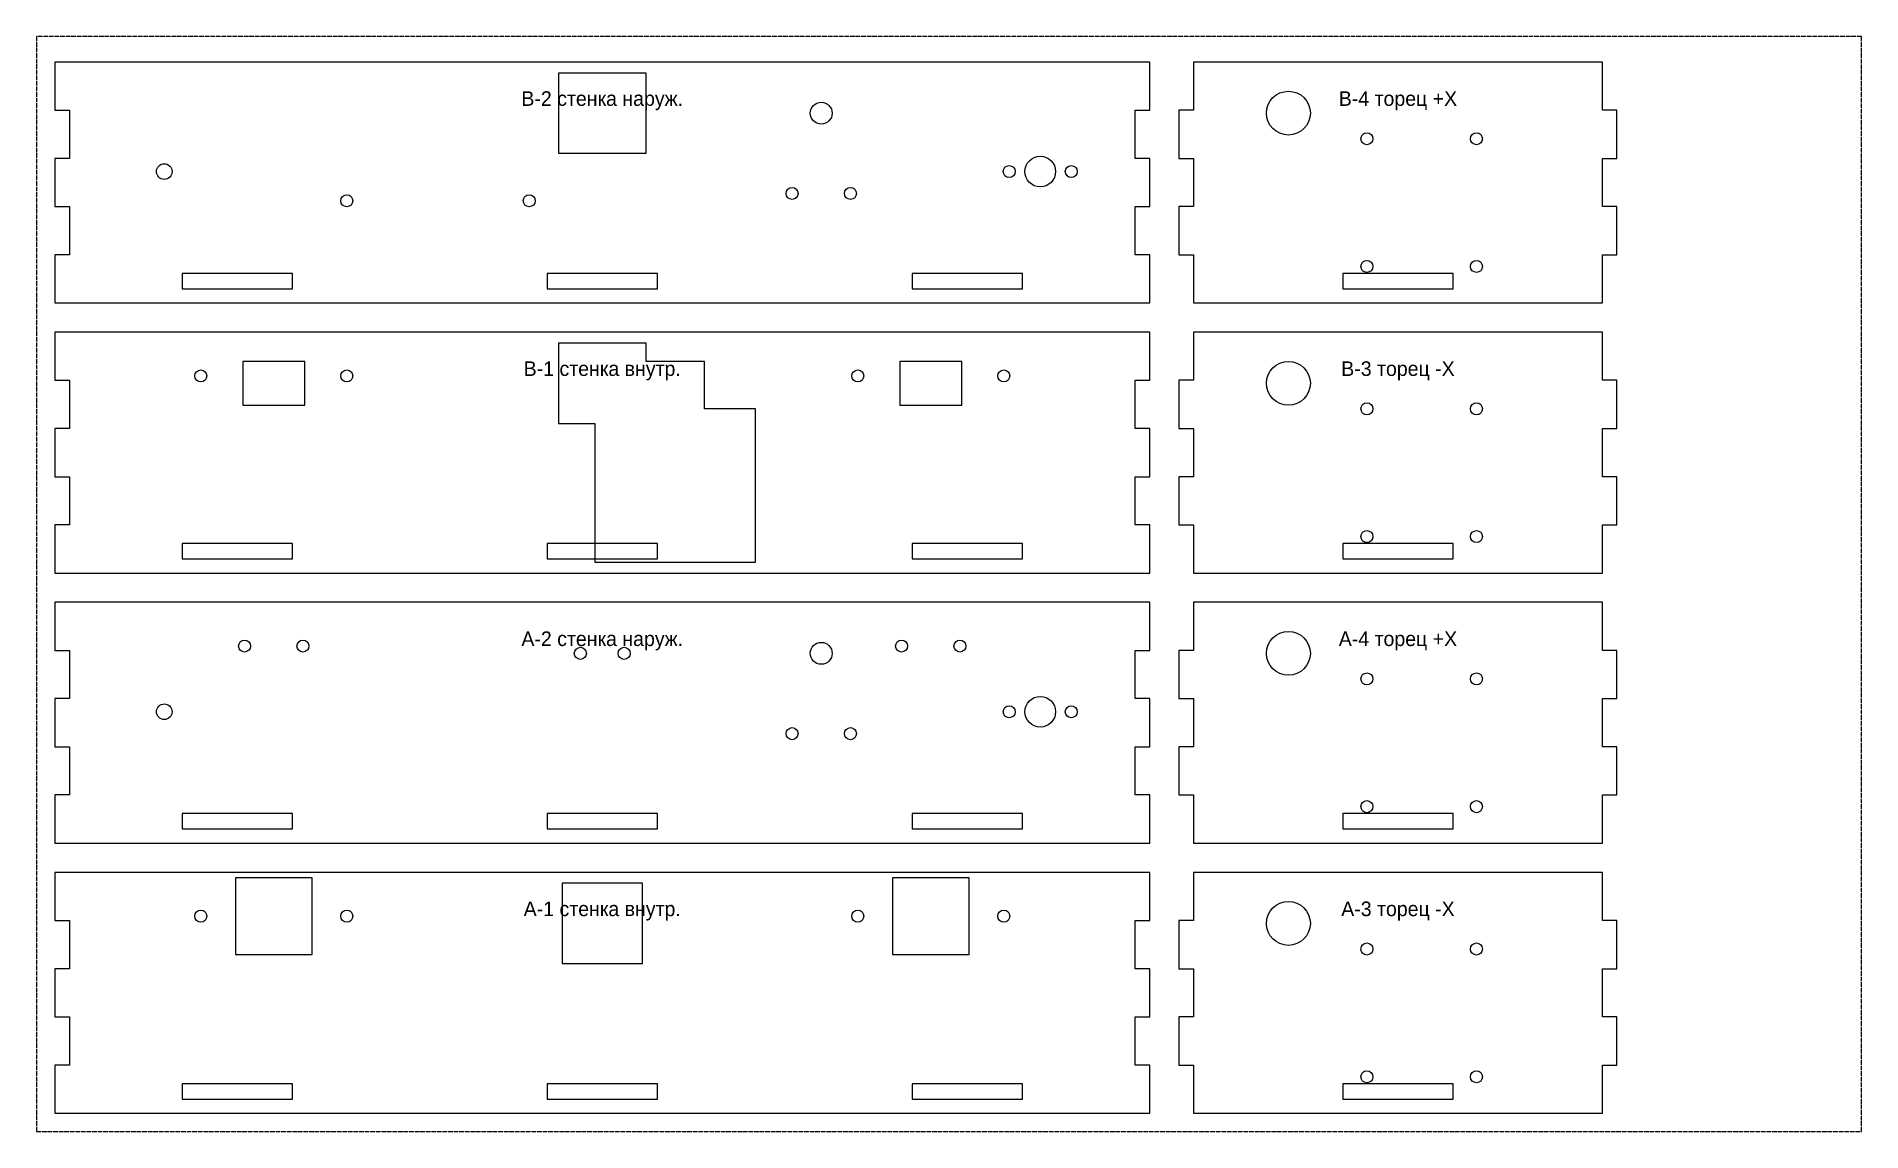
# Model space of a CAD drawing. Header units: millimetres. Extents: x 0 to 500, y 0 to 300.
import ezdxf
from ezdxf.enums import TextEntityAlignment as Align

# ---------------------------------------------------------------- set-up
doc = ezdxf.new("R2010")
doc.units = ezdxf.units.MM
doc.linetypes.add('DASHED', pattern=[1.524, 1.27, -0.254])
for name, color, linetype in [('CUT', 1, 'Continuous'), ('ENGRAVE', 5, 'Continuous'), ('FIELD_500x300', 8, 'DASHED')]:
    doc.layers.add(name, color=color, linetype=linetype)

msp = doc.modelspace()

# ---------------------------------------------------------------- linework, layer by layer
at = {"layer": 'CUT'}
for points in [[(5, 227), (305, 227), (305, 240.2), (301, 240.2), (301, 253.4), (305, 253.4), (305, 266.6), (301, 266.6), (301, 279.8), (305, 279.8), (305, 293), (5, 293), (5, 279.8), (9, 279.8), (9, 266.6), (5, 266.6), (5, 253.4), (9, 253.4), (9, 240.2), (5, 240.2)], [(143, 268), (167, 268), (167, 290), (143, 290)], [(429, 227), (429, 240.2), (433, 240.2), (433, 253.4), (429, 253.4), (429, 266.6), (433, 266.6), (433, 279.8), (429, 279.8), (429, 293), (317, 293), (317, 279.8), (313, 279.8), (313, 266.6), (317, 266.6), (317, 253.4), (313, 253.4), (313, 240.2), (317, 240.2), (317, 227)], [(39.9, 230.9), (70.1, 230.9), (70.1, 235.1), (39.9, 235.1)], [(139.9, 230.9), (170.1, 230.9), (170.1, 235.1), (139.9, 235.1)], [(239.9, 230.9), (270.1, 230.9), (270.1, 235.1), (239.9, 235.1)], [(357.9, 230.9), (388.1, 230.9), (388.1, 235.1), (357.9, 235.1)], [(5, 153), (305, 153), (305, 166.2), (301, 166.2), (301, 179.4), (305, 179.4), (305, 192.6), (301, 192.6), (301, 205.8), (305, 205.8), (305, 219), (5, 219), (5, 205.8), (9, 205.8), (9, 192.6), (5, 192.6), (5, 179.4), (9, 179.4), (9, 166.2), (5, 166.2)], [(153, 156), (197, 156), (197, 198), (183, 198), (183, 211), (167, 211), (167, 216), (143, 216), (143, 194), (153, 194)], [(429, 153), (429, 166.2), (433, 166.2), (433, 179.4), (429, 179.4), (429, 192.6), (433, 192.6), (433, 205.8), (429, 205.8), (429, 219), (317, 219), (317, 205.8), (313, 205.8), (313, 192.6), (317, 192.6), (317, 179.4), (313, 179.4), (313, 166.2), (317, 166.2), (317, 153)], [(56.5, 199), (73.5, 199), (73.5, 211), (56.5, 211)], [(236.5, 199), (253.5, 199), (253.5, 211), (236.5, 211)], [(39.9, 156.9), (70.1, 156.9), (70.1, 161.1), (39.9, 161.1)], [(139.9, 156.9), (170.1, 156.9), (170.1, 161.1), (139.9, 161.1)], [(239.9, 156.9), (270.1, 156.9), (270.1, 161.1), (239.9, 161.1)], [(357.9, 156.9), (388.1, 156.9), (388.1, 161.1), (357.9, 161.1)], [(5, 79), (305, 79), (305, 92.2), (301, 92.2), (301, 105.4), (305, 105.4), (305, 118.6), (301, 118.6), (301, 131.8), (305, 131.8), (305, 145), (5, 145), (5, 131.8), (9, 131.8), (9, 118.6), (5, 118.6), (5, 105.4), (9, 105.4), (9, 92.2), (5, 92.2)], [(429, 79), (429, 92.2), (433, 92.2), (433, 105.4), (429, 105.4), (429, 118.6), (433, 118.6), (433, 131.8), (429, 131.8), (429, 145), (317, 145), (317, 131.8), (313, 131.8), (313, 118.6), (317, 118.6), (317, 105.4), (313, 105.4), (313, 92.2), (317, 92.2), (317, 79)], [(39.9, 82.9), (70.1, 82.9), (70.1, 87.1), (39.9, 87.1)], [(139.9, 82.9), (170.1, 82.9), (170.1, 87.1), (139.9, 87.1)], [(239.9, 82.9), (270.1, 82.9), (270.1, 87.1), (239.9, 87.1)], [(357.9, 82.9), (388.1, 82.9), (388.1, 87.1), (357.9, 87.1)], [(5, 5), (305, 5), (305, 18.2), (301, 18.2), (301, 31.4), (305, 31.4), (305, 44.6), (301, 44.6), (301, 57.8), (305, 57.8), (305, 71), (5, 71), (5, 57.8), (9, 57.8), (9, 44.6), (5, 44.6), (5, 31.4), (9, 31.4), (9, 18.2), (5, 18.2)], [(429, 5), (429, 18.2), (433, 18.2), (433, 31.4), (429, 31.4), (429, 44.6), (433, 44.6), (433, 57.8), (429, 57.8), (429, 71), (317, 71), (317, 57.8), (313, 57.8), (313, 44.6), (317, 44.6), (317, 31.4), (313, 31.4), (313, 18.2), (317, 18.2), (317, 5)], [(54.5, 48.5), (75.5, 48.5), (75.5, 69.5), (54.5, 69.5)], [(144, 46), (166, 46), (166, 68), (144, 68)], [(234.5, 48.5), (255.5, 48.5), (255.5, 69.5), (234.5, 69.5)], [(39.9, 8.9), (70.1, 8.9), (70.1, 13.1), (39.9, 13.1)], [(139.9, 8.9), (170.1, 8.9), (170.1, 13.1), (139.9, 13.1)], [(239.9, 8.9), (270.1, 8.9), (270.1, 13.1), (239.9, 13.1)], [(357.9, 8.9), (388.1, 8.9), (388.1, 13.1), (357.9, 13.1)]]:
    msp.add_lwpolyline(points, close=True, dxfattribs=at)
for centre, radius in [((343, 279), 6), ((215, 279), 3), ((364.5, 272), 1.65), ((394.5, 272), 1.65), ((35, 263), 2.15), ((275, 263), 4.2), ((266.5, 263), 1.65), ((283.5, 263), 1.65), ((85, 255), 1.65), ((135, 255), 1.65), ((207, 257), 1.65), ((223, 257), 1.65), ((364.5, 237), 1.65), ((394.5, 237), 1.65), ((343, 205), 6), ((45, 207), 1.65), ((85, 207), 1.65), ((225, 207), 1.65), ((265, 207), 1.65), ((364.5, 198), 1.65), ((394.5, 198), 1.65), ((364.5, 163), 1.65), ((394.5, 163), 1.65), ((343, 131), 6), ((57, 133), 1.65), ((73, 133), 1.65), ((149, 131), 1.65), ((161, 131), 1.65), ((215, 131), 3), ((237, 133), 1.65), ((253, 133), 1.65), ((364.5, 124), 1.65), ((394.5, 124), 1.65), ((35, 115), 2.15), ((266.5, 115), 1.65), ((275, 115), 4.2), ((283.5, 115), 1.65), ((207, 109), 1.65), ((223, 109), 1.65), ((364.5, 89), 1.65), ((394.5, 89), 1.65), ((45, 59), 1.65), ((85, 59), 1.65), ((225, 59), 1.65), ((265, 59), 1.65), ((343, 57), 6), ((364.5, 50), 1.65), ((394.5, 50), 1.65), ((364.5, 15), 1.65), ((394.5, 15), 1.65)]:
    msp.add_circle(centre, radius, dxfattribs=at)
at = {"layer": 'FIELD_500x300'}
msp.add_lwpolyline([(0, 0), (500, 0), (500, 300), (0, 300)], close=True, dxfattribs=at)

# ---------------------------------------------------------------- texts
at = {"layer": 'ENGRAVE'}
for s, p in [('B-2 стенка наруж.', (155, 283)), ('B-4 торец +X', (373, 283)), ('B-1 стенка внутр.', (155, 209)), ('B-3 торец -X', (373, 209)), ('A-2 стенка наруж.', (155, 135)), ('A-4 торец +X', (373, 135)), ('A-1 стенка внутр.', (155, 61)), ('A-3 торец -X', (373, 61))]:
    msp.add_text(s, height=4, dxfattribs=at).set_placement(p, align=Align.MIDDLE_CENTER)

doc.saveas('drawing.dxf')
